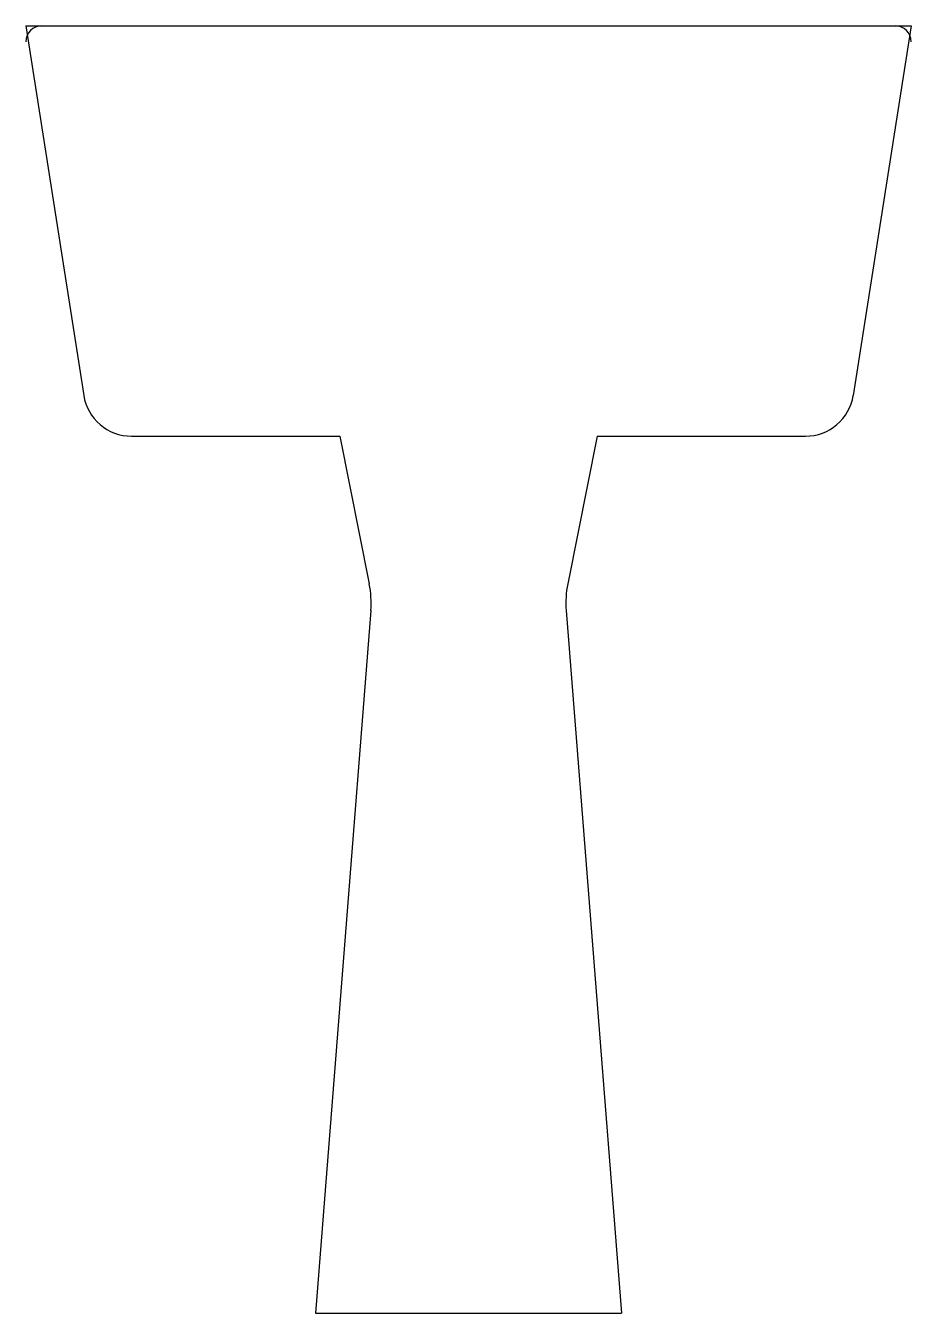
# Model space of a CAD drawing. Extents: x -0.275 to 0.275, y 0 to 0.8.
import ezdxf

# ---------------------------------------------------------------- set-up
doc = ezdxf.new("R2010")
doc.units = 0
doc.header["$MEASUREMENT"] = 0
doc.layers.add('A-PECAS', color=2, linetype='CONTINUOUS')

msp = doc.modelspace()

# ---------------------------------------------------------------- linework, layer by layer
at = {"layer": 'A-PECAS'}
for p, q in [((-0.275, 0.8), (-0.23898, 0.57035)), ((-0.275, 0.8), (0.275, 0.8)), ((0.275, 0.8), (0.23898, 0.57035)), ((-0.20934, 0.545), (-0.08, 0.545)), ((-0.08, 0.545), (-0.06163, 0.45317)), ((0.08, 0.545), (0.06163, 0.45317)), ((0.08, 0.545), (0.20934, 0.545)), ((-0.06065, 0.4367), (-0.095, 0)), ((0.06065, 0.4367), (0.095, 0)), ((-0.095, 0), (0.095, 0))]:
    msp.add_line(p, q, dxfattribs=at)
for centre, radius, start, end in [((-0.265, 0.79), 0.01, 90, 180), ((0.265, 0.79), 0.01, 0, 90), ((-0.20934, 0.575), 0.03, 188.91493, 270), ((0.20934, 0.575), 0.03, 270, 351.08507), ((-0.12047, 0.4414), 0.06, 355.50285, 11.30993), ((0.12047, 0.4414), 0.06, 168.69007, 184.49715)]:
    msp.add_arc(centre, radius, start, end, dxfattribs=at)

doc.saveas('drawing.dxf')
